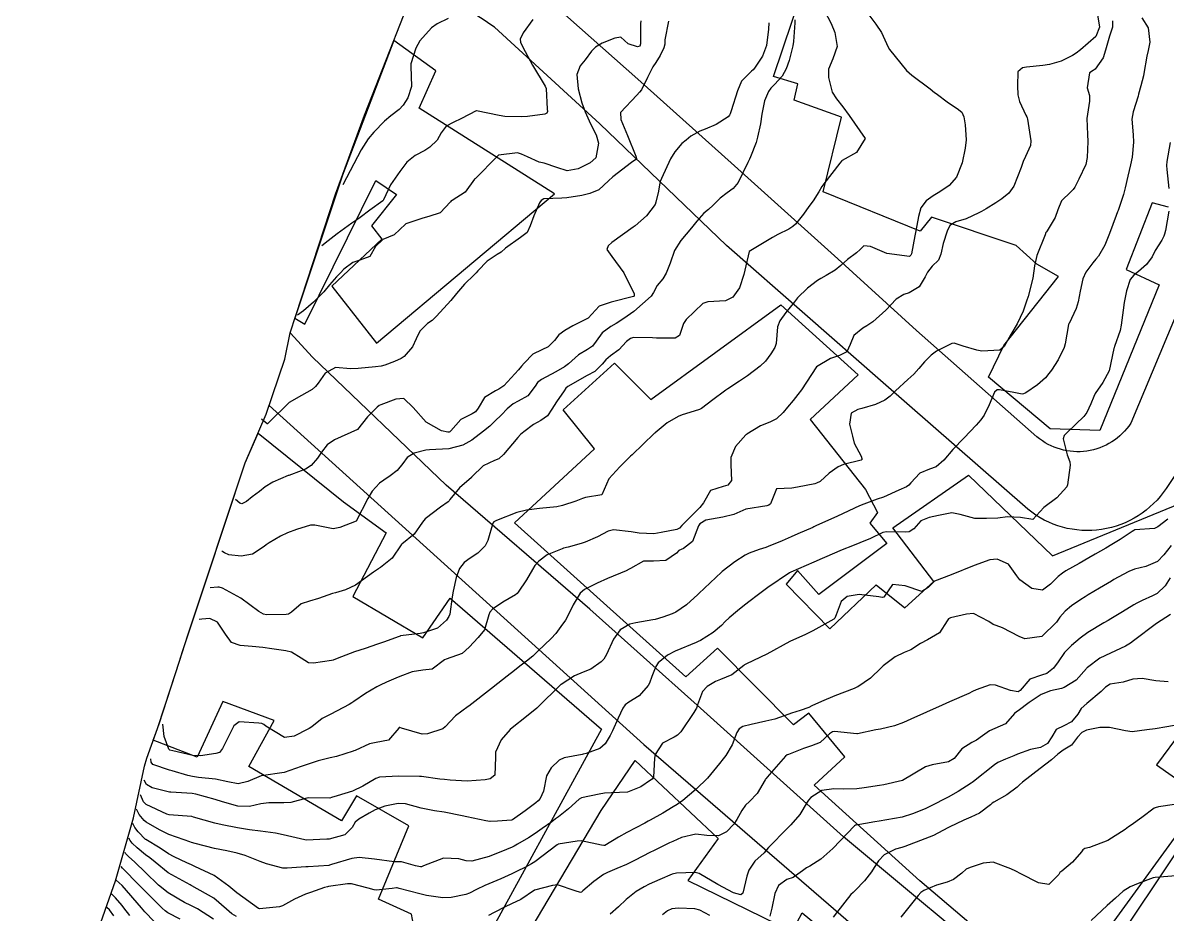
# Model space of a CAD drawing. Header units: metres. Extents: x 318500 to 325275, y 7408834 to 7428799.
# Drawn here: x 323316.4 to 323416.3, y 7419853.9 to 7419931.7 of the extents above; entities that cross this region are included whole.
import ezdxf

# ---------------------------------------------------------------- set-up
doc = ezdxf.new("R2010")
doc.units = ezdxf.units.M
doc.header["$MEASUREMENT"] = 0
for name, color, linetype in [('Area', 45, 'Continuous'), ('Curvas de Nivel 1m', 11, 'Continuous'), ('Curvas de Nivel 5m', 15, 'Continuous'), ('Edificações', 30, 'Continuous'), ('Vias Primárias', 230, 'Continuous')]:
    doc.layers.add(name, color=color, linetype=linetype)

msp = doc.modelspace()

# ---------------------------------------------------------------- linework, layer by layer
at = {"layer": 'Area'}
msp.add_lwpolyline([(323322.07, 7419850.012), (323324.466, 7419856.803), (323326.037, 7419862.29), (323327.009, 7419866.802), (323327.196, 7419867.507), (323328.266, 7419870.497), (323330.056, 7419875.977), (323330.301, 7419876.822), (323332.326, 7419882.846), (323335.8, 7419893.29), (323337.634, 7419897.539), (323339.251, 7419902.325), (323339.727, 7419904.644), (323343.669, 7419916.729), (323346.21, 7419923.648), (323347.478, 7419926.885), (323350.268, 7419933.951)], dxfattribs=at)
at = {"layer": 'Curvas de Nivel 1m', "flags": 128}
for points, elevation in [([(323410.096, 7419933.093), (323410.389, 7419931.325), (323410.062, 7419930.508), (323408.741, 7419929.35), (323408.348, 7419929.053), (323408.042, 7419928.846), (323407.053, 7419928.352), (323406.03, 7419928.06), (323405.454, 7419927.963), (323404.026, 7419927.838), (323403.663, 7419927.778), (323403.269, 7419927.421), (323403.237, 7419926.186), (323403.253, 7419925.421), (323403.393, 7419924.828), (323403.972, 7419923.622), (323404.04, 7419923.478), (323404.066, 7419923.409), (323404.1, 7419923.276), (323404.411, 7419921.403), (323404.353, 7419920.985), (323403.919, 7419920.018), (323403.731, 7419919.594), (323403.664, 7419919.414), (323403.546, 7419919.055), (323402.921, 7419917.425), (323402.487, 7419916.825), (323401.873, 7419916.324), (323401.343, 7419915.97), (323400.485, 7419915.454), (323400.086, 7419915.228), (323399.855, 7419915.096), (323398.753, 7419914.57), (323397.842, 7419914.323), (323397.329, 7419914.006), (323397.078, 7419913.501), (323396.753, 7419912.439), (323396.544, 7419911.509), (323396.329, 7419910.985), (323395.794, 7419910.46), (323395.371, 7419909.94), (323395.167, 7419909.526), (323394.642, 7419908.656), (323393.759, 7419908.122), (323393.319, 7419907.985), (323392.637, 7419907.557), (323391.74, 7419906.599), (323390.606, 7419905.587), (323390.084, 7419905.235), (323389.721, 7419905.031), (323388.928, 7419904.392), (323388.619, 7419903.611), (323388.328, 7419902.976), (323387.686, 7419902.659), (323386.913, 7419902.4), (323385.67, 7419901.65), (323384.357, 7419899.669), (323384.063, 7419899.254), (323383.636, 7419898.719), (323383.157, 7419898.147), (323382.78, 7419897.683), (323382.187, 7419897.115), (323381.607, 7419896.84), (323380.794, 7419896.52), (323379.591, 7419895.782), (323379.561, 7419895.76), (323379.523, 7419895.731), (323378.608, 7419894.711), (323378.198, 7419893.744), (323378.192, 7419893.112), (323378.251, 7419891.743), (323377.947, 7419891.333), (323377.532, 7419891.222), (323376.431, 7419890.862), (323375.798, 7419889.776), (323375.506, 7419889.388), (323373.909, 7419887.804), (323373.708, 7419887.585), (323373.485, 7419887.468), (323372.108, 7419887.196), (323371.479, 7419887.09), (323370.182, 7419887.146), (323369.481, 7419887.265), (323367.941, 7419887.425), (323367.482, 7419887.324), (323366.562, 7419886.811), (323365.467, 7419886.347), (323365.138, 7419886.242), (323363.995, 7419885.932), (323363.577, 7419885.82), (323363.458, 7419885.786), (323362.164, 7419885.245), (323361.441, 7419884.711), (323361.083, 7419884.326), (323360.868, 7419883.976), (323360.347, 7419883.055), (323359.628, 7419881.988), (323359.529, 7419881.868), (323359.407, 7419881.765), (323358.289, 7419881.114), (323357.388, 7419880.521), (323357.149, 7419880.258), (323357.059, 7419880.025), (323356.686, 7419878.705), (323356.123, 7419878.038), (323355.341, 7419877.185), (323354.751, 7419876.641), (323353.331, 7419876.128), (323353.187, 7419876.072), (323352.13, 7419875.276), (323351.316, 7419875.188), (323350.38, 7419875.048), (323349.308, 7419874.635), (323348.949, 7419874.49), (323348.119, 7419874.142), (323347.567, 7419873.877), (323347.294, 7419873.731), (323346.308, 7419873.141), (323345.274, 7419872.443), (323345.116, 7419872.339), (323344.86, 7419872.186), (323343.261, 7419871.354), (323342.526, 7419870.948), (323341.611, 7419870.226), (323341.389, 7419870.087), (323341.247, 7419870.017), (323340.076, 7419869.409), (323339.235, 7419869.292), (323337.586, 7419870.285), (323337.41, 7419870.447), (323337.252, 7419870.518), (323336.984, 7419870.562), (323335.254, 7419870.675), (323334.79, 7419870.317), (323334.271, 7419869.287), (323333.812, 7419868.331), (323333.543, 7419868.007), (323333.213, 7419867.897), (323331.875, 7419867.695), (323331.21, 7419867.727), (323329.476, 7419868.126), (323329.217, 7419868.196), (323329.109, 7419868.282), (323328.726, 7419869.38), (323328.6, 7419870.47)], 777), ([(323386.095, 7419933.293), (323386.974, 7419931.636), (323387.295, 7419930.864), (323387.495, 7419929.628), (323387.115, 7419928.552), (323386.735, 7419927.639), (323386.717, 7419926.932), (323387.05, 7419925.634), (323387.415, 7419925.059), (323387.977, 7419924.364), (323388.539, 7419923.614), (323389.94, 7419921.6), (323389.164, 7419920.365), (323387.911, 7419919.683), (323387.874, 7419919.657), (323387.852, 7419919.621), (323387.715, 7419919.429), (323386.307, 7419917.644), (323386.138, 7419917.394), (323385.879, 7419916.942), (323385.375, 7419916.15), (323385.024, 7419915.663), (323384.542, 7419914.977), (323383.836, 7419914.104), (323383.612, 7419913.903), (323383.256, 7419913.686), (323382.305, 7419913.215), (323381.823, 7419912.96), (323379.81, 7419911.73), (323379.423, 7419910.098), (323379.335, 7419909.737), (323378.952, 7419908.552), (323378.359, 7419907.751), (323377.747, 7419907.432), (323376.178, 7419907.343), (323375.744, 7419907.195), (323374.289, 7419905.802), (323374.072, 7419905.457), (323373.709, 7419904.396), (323373.34, 7419904.179), (323371.705, 7419904.178), (323371.352, 7419904.189), (323369.705, 7419904.212), (323369.438, 7419904.13), (323369.087, 7419903.869), (323368.409, 7419903.159), (323367.681, 7419902.623), (323367.291, 7419902.279), (323366.958, 7419901.897), (323366.318, 7419901.249), (323365.66, 7419900.899), (323363.966, 7419899.935), (323363.797, 7419899.788), (323363.645, 7419899.582), (323362.966, 7419898.614), (323362.578, 7419897.956), (323362.201, 7419897.371), (323361.605, 7419896.972), (323360.959, 7419896.617), (323360.122, 7419895.985), (323359.834, 7419895.742), (323359.585, 7419895.503), (323358.336, 7419894.009), (323357.95, 7419893.628), (323357.562, 7419893.472), (323356.563, 7419893.027), (323355.582, 7419892.049), (323355.565, 7419892.024), (323355.539, 7419891.998), (323354.492, 7419891.094), (323353.666, 7419890.068), (323353.601, 7419889.977), (323353.508, 7419889.889), (323352.842, 7419889.419), (323351.493, 7419888.39), (323351.276, 7419888.103), (323350.545, 7419887.043), (323349.461, 7419886.175), (323349.434, 7419886.156), (323349.409, 7419886.131), (323348.624, 7419884.957), (323347.598, 7419884.148), (323347.493, 7419884.085), (323347.429, 7419884.04), (323346.995, 7419883.726), (323345.414, 7419882.594), (323344.538, 7419882.193), (323343.666, 7419881.946), (323343.405, 7419881.863), (323342.19, 7419881.43), (323341.395, 7419881.217), (323340.667, 7419880.965), (323339.847, 7419880.253), (323339.566, 7419880.068), (323339.377, 7419880.032), (323337.648, 7419880.014), (323337.377, 7419880.072), (323336.98, 7419880.294), (323335.397, 7419881.466), (323333.818, 7419882.334), (323333.505, 7419882.433), (323333.411, 7419882.437), (323332.74, 7419882.36)], 779), ([(323411.528, 7419931.859), (323411.517, 7419931.308), (323411.267, 7419930.517), (323410.93, 7419929.317), (323410.721, 7419928.638), (323410.025, 7419927.658), (323409.828, 7419927.527), (323409.509, 7419927.338), (323409.315, 7419926.025), (323409.512, 7419925.337), (323409.513, 7419924.865), (323409.292, 7419923.34), (323409.337, 7419921.951), (323409.377, 7419921.338), (323409.32, 7419919.938), (323409.2, 7419919.341), (323408.602, 7419918.055), (323408.245, 7419917.355), (323408.105, 7419917.139), (323407.884, 7419916.941), (323407.08, 7419916.16), (323406.744, 7419915.371), (323406.533, 7419914.69), (323405.832, 7419913.533), (323405.761, 7419913.451), (323405.715, 7419913.382), (323405.637, 7419913.192), (323404.907, 7419911.394), (323404.706, 7419910.486), (323404.572, 7419909.398), (323404.151, 7419907.799), (323404.026, 7419907.406), (323403.741, 7419906.53), (323403.2, 7419905.418), (323402.658, 7419904.484), (323402.074, 7419903.434), (323401.697, 7419903.131), (323400.124, 7419903.027), (323399.695, 7419903.12), (323398.494, 7419903.478), (323397.703, 7419903.72), (323397.497, 7419903.7), (323397.084, 7419903.499), (323396.173, 7419903.033), (323395.687, 7419902.671), (323395.118, 7419902.086), (323394.622, 7419901.53), (323394.166, 7419901.034), (323393.66, 7419900.554), (323392.581, 7419899.556), (323392.11, 7419899.096), (323391.638, 7419898.766), (323390.829, 7419898.385), (323389.626, 7419898.021), (323389.301, 7419897.927), (323388.701, 7419897.609), (323388.569, 7419896.646), (323388.824, 7419895.608), (323388.973, 7419894.995), (323389.573, 7419893.862), (323389.65, 7419893.668), (323389.655, 7419893.589), (323389.622, 7419893.536), (323389.569, 7419893.527), (323388.028, 7419893.148), (323387.56, 7419892.929), (323386.798, 7419892.385), (323385.986, 7419891.643), (323385.686, 7419891.499), (323385.537, 7419891.462), (323384.033, 7419891.165), (323383.531, 7419891.082), (323382.196, 7419891.024), (323381.677, 7419889.697), (323381.509, 7419889.586), (323381.347, 7419889.541), (323379.505, 7419889.25), (323378.466, 7419888.775), (323377.498, 7419888.541), (323376.011, 7419888.288), (323375.492, 7419887.953), (323375.376, 7419887.782), (323374.857, 7419886.402), (323374.059, 7419885.801), (323373.648, 7419885.616), (323373.454, 7419885.409), (323372.519, 7419884.744), (323371.443, 7419884.709), (323370.582, 7419884.704), (323369.433, 7419884.068), (323369.307, 7419883.987), (323369.048, 7419883.866), (323367.423, 7419883.186), (323366.528, 7419882.789), (323365.413, 7419882.225), (323365.033, 7419881.916), (323364.424, 7419880.895), (323363.978, 7419879.931), (323363.759, 7419879.549), (323363.366, 7419878.988), (323362.914, 7419878.39), (323362.504, 7419877.953), (323361.339, 7419876.83), (323360.897, 7419876.412), (323360.369, 7419875.98), (323359.78, 7419875.529), (323359.318, 7419875.164), (323358.662, 7419874.647), (323357.844, 7419874.012), (323357.293, 7419873.579), (323355.326, 7419872.049), (323355.27, 7419872.011), (323354.141, 7419871.182), (323353.252, 7419870.221), (323353.053, 7419870.073), (323351.71, 7419869.626), (323351.242, 7419869.589), (323349.434, 7419870.127), (323349.295, 7419870.173), (323349.25, 7419870.172), (323349.221, 7419870.16), (323349.194, 7419870.131), (323348.292, 7419869.081), (323347.231, 7419868.877), (323346.64, 7419868.748), (323345.385, 7419868.178), (323345.267, 7419868.131), (323345.219, 7419868.112), (323343.768, 7419867.646), (323343.21, 7419867.514), (323342.168, 7419867.258), (323341.201, 7419866.947), (323340.675, 7419866.761), (323339.19, 7419866.26), (323337.187, 7419865.946), (323336.013, 7419865.471), (323335.179, 7419865.256), (323334.288, 7419865.43), (323333.183, 7419865.655), (323331.718, 7419865.822), (323331.185, 7419865.892), (323330.793, 7419865.973), (323329.415, 7419866.387), (323329.191, 7419866.457), (323327.73, 7419866.944), (323327.572, 7419867.157), (323327.54, 7419867.43)], 776), ([(323390.085, 7419932.627), (323390.862, 7419931.588), (323391.342, 7419930.86), (323391.951, 7419929.571), (323392.047, 7419929.367), (323393.53, 7419927.547), (323394.014, 7419927.137), (323395.599, 7419925.921), (323395.992, 7419925.623), (323396.126, 7419925.518), (323397.193, 7419924.712), (323397.977, 7419924.225), (323398.38, 7419923.89), (323398.552, 7419923.481), (323398.663, 7419922.776), (323398.738, 7419921.478), (323398.662, 7419920.746), (323398.401, 7419919.483), (323397.897, 7419918.21), (323397.275, 7419917.499), (323396.458, 7419916.935), (323395.876, 7419916.58), (323395.248, 7419916.147), (323394.803, 7419915.531), (323394.591, 7419914.791), (323394.345, 7419913.535), (323394.254, 7419913.108), (323393.971, 7419911.538), (323393.93, 7419911.417), (323393.806, 7419911.298), (323391.81, 7419911.57), (323390.403, 7419912.179), (323389.816, 7419912.213), (323389.504, 7419911.912), (323389.187, 7419911.606), (323388.382, 7419911.033), (323387.793, 7419910.507), (323387.319, 7419910.095), (323386.529, 7419909.639), (323386.045, 7419909.377), (323385.773, 7419909.201), (323384.904, 7419908.522), (323384.029, 7419907.676), (323383.747, 7419907.339), (323383.012, 7419906.412), (323382.465, 7419905.693), (323382.274, 7419905.142), (323382.169, 7419903.695), (323382.039, 7419903.352), (323381.687, 7419902.81), (323381.218, 7419902.166), (323380.76, 7419901.714), (323379.661, 7419900.878), (323378.969, 7419900.425), (323377.943, 7419899.747), (323377.77, 7419899.627), (323377.647, 7419899.539), (323376.626, 7419898.774), (323375.624, 7419898.02), (323375.467, 7419897.938), (323375.005, 7419897.789), (323373.954, 7419897.466), (323373.613, 7419897.333), (323372.643, 7419896.781), (323371.591, 7419895.914), (323371.553, 7419895.868), (323371.515, 7419895.831), (323369.571, 7419893.975), (323369.445, 7419893.862), (323368.502, 7419892.929), (323367.54, 7419891.89), (323366.923, 7419890.492), (323365.515, 7419890.246), (323365.251, 7419890.176), (323364.669, 7419889.923), (323363.506, 7419889.548), (323363.008, 7419889.45), (323361.503, 7419889.291), (323360.343, 7419889.14), (323359.499, 7419888.932), (323357.724, 7419888.248), (323357.491, 7419888.13), (323357.407, 7419888.021), (323356.983, 7419886.512), (323356.736, 7419886.031), (323356.104, 7419885.386), (323355.444, 7419884.971), (323354.907, 7419884.587), (323354.511, 7419884.059), (323354.209, 7419883.276), (323353.958, 7419882.065), (323353.878, 7419881.59), (323353.656, 7419880.067), (323353.581, 7419879.864), (323353.372, 7419879.54), (323352.582, 7419878.861), (323351.355, 7419878.428), (323351.071, 7419878.387), (323349.351, 7419878.171), (323349.318, 7419878.162), (323349.231, 7419878.131), (323347.86, 7419877.63), (323347.343, 7419877.438), (323346.253, 7419877.08), (323345.336, 7419876.784), (323343.81, 7419876.203), (323343.475, 7419876.06), (323343.327, 7419876.019), (323341.763, 7419875.786), (323341.324, 7419875.832), (323340.684, 7419876.24), (323339.845, 7419876.763), (323339.336, 7419876.883), (323338.116, 7419877.057), (323337.339, 7419877.161), (323336.393, 7419877.246), (323335.34, 7419877.321), (323334.607, 7419877.585), (323334.078, 7419878.329), (323333.366, 7419879.386), (323332.713, 7419879.693), (323332.011, 7419879.643), (323331.78, 7419879.61)], 778), ([(323370.334, 7419931.857), (323370.316, 7419931.609), (323370.321, 7419929.857), (323370.247, 7419929.658), (323370.046, 7419929.594), (323369.242, 7419929.872), (323368.606, 7419930.433), (323368.055, 7419930.365), (323366.963, 7419929.906), (323366.385, 7419929.574), (323366.039, 7419929.208), (323365.492, 7419928.461), (323365.046, 7419927.93), (323364.757, 7419927.184), (323364.863, 7419925.931), (323365.185, 7419924.72), (323365.477, 7419923.925), (323365.954, 7419922.881), (323366.439, 7419921.913), (323366.651, 7419921.187), (323366.396, 7419919.913), (323365.905, 7419919.46), (323364.872, 7419918.958), (323363.898, 7419918.776), (323363.004, 7419919.057), (323361.905, 7419919.453), (323361.46, 7419919.529), (323360.455, 7419919.992), (323359.914, 7419920.238), (323359.573, 7419920.345), (323357.912, 7419920.132), (323357.852, 7419920.079), (323357.804, 7419920.022), (323355.891, 7419918.117), (323355.855, 7419918.086), (323355.828, 7419918.051), (323355.011, 7419916.921), (323353.862, 7419916.197), (323353.788, 7419916.144), (323353.726, 7419916.072), (323352.826, 7419915.104), (323351.84, 7419914.782), (323351.311, 7419914.635), (323349.83, 7419914.161), (323349.808, 7419914.152), (323349.785, 7419914.13), (323348.786, 7419913.175), (323347.816, 7419912.772), (323347.178, 7419912.159), (323346.665, 7419911.299), (323345.792, 7419910.965), (323345.195, 7419910.782), (323344.411, 7419910.201), (323344.117, 7419909.862), (323343.77, 7419909.526), (323343.152, 7419908.824), (323342.651, 7419908.221), (323341.741, 7419907.312), (323340.889, 7419906.563), (323340.37, 7419906.17)], 783), ([(323360.905, 7419931.987), (323360.058, 7419930.825), (323359.798, 7419930.257), (323359.836, 7419930.002), (323360.043, 7419929.561), (323360.887, 7419927.987), (323361.993, 7419926.163), (323362.061, 7419925.969), (323362.164, 7419924.159), (323362.184, 7419923.967), (323362.132, 7419923.803), (323361.966, 7419923.732), (323360.431, 7419923.525), (323359.962, 7419923.489), (323358.455, 7419923.523), (323357.964, 7419923.611), (323355.999, 7419924.02), (323355.97, 7419924.021), (323354.687, 7419923.335), (323353.954, 7419922.993), (323353.346, 7419922.682), (323352.891, 7419922.086), (323352.56, 7419921.461), (323351.921, 7419920.833), (323351.463, 7419920.561), (323350.638, 7419920.119), (323349.904, 7419919.523), (323349.301, 7419918.73), (323348.875, 7419918.14), (323348.485, 7419917.54), (323347.862, 7419916.254), (323347.831, 7419916.18), (323347.804, 7419916.151), (323346.684, 7419915.331), (323345.838, 7419914.714), (323345.528, 7419914.491), (323345.102, 7419914.191), (323343.821, 7419913.278), (323343.04, 7419912.677), (323342.48, 7419912.24)], 784), ([(323381.516, 7419931.708), (323381.486, 7419931.13), (323381.307, 7419929.711), (323380.957, 7419928.795), (323380.273, 7419927.726), (323380.158, 7419927.588), (323380.016, 7419927.469), (323379.144, 7419926.602), (323378.783, 7419925.748), (323378.227, 7419924.011), (323378.145, 7419923.757), (323378.097, 7419923.629), (323377.966, 7419923.482), (323376.912, 7419922.814), (323375.949, 7419922.4), (323375.493, 7419922.24), (323374.718, 7419921.798), (323374.288, 7419921.451), (323373.93, 7419921.147), (323373.295, 7419920.443), (323372.938, 7419919.825), (323372.153, 7419918.097), (323372.042, 7419917.838), (323372.006, 7419917.72), (323371.878, 7419917.011), (323371.662, 7419916.043), (323371.579, 7419915.843), (323370.842, 7419914.853), (323369.832, 7419913.975), (323369.764, 7419913.928), (323369.669, 7419913.862), (323367.816, 7419912.505), (323367.474, 7419912.232), (323367.369, 7419911.894), (323367.801, 7419911.289), (323368.86, 7419909.874), (323369.753, 7419908.031), (323369.766, 7419907.86), (323369.75, 7419907.835), (323369.695, 7419907.806), (323367.744, 7419907.305), (323366.692, 7419906.949), (323365.73, 7419905.91), (323364.407, 7419905.242), (323363.713, 7419904.84), (323363.188, 7419904.467), (323362.812, 7419903.953), (323362.241, 7419903.413), (323361.687, 7419903.134), (323360.895, 7419902.765), (323360.144, 7419901.985), (323359.932, 7419901.723), (323359.664, 7419901.392), (323358.387, 7419900.009), (323357.94, 7419899.722), (323357.643, 7419899.58), (323356.695, 7419898.973), (323356.122, 7419898.042), (323355.913, 7419897.748), (323355.613, 7419897.564), (323354.613, 7419897.052), (323353.757, 7419896.068), (323353.667, 7419895.991), (323353.589, 7419895.967), (323353.484, 7419895.967), (323352.929, 7419896.08), (323351.601, 7419896.84), (323350.465, 7419898.117), (323349.632, 7419898.904), (323348.938, 7419898.829), (323347.623, 7419898.333), (323347.493, 7419898.281), (323347.31, 7419898.155), (323346.476, 7419897.298), (323345.59, 7419896.18), (323343.581, 7419895.283), (323342.94, 7419894.853), (323342.446, 7419894.221), (323342.107, 7419893.679), (323341.552, 7419893.059), (323341.057, 7419892.728), (323339.847, 7419892.255), (323339.61, 7419892.188), (323339.539, 7419892.17), (323338.205, 7419891.605), (323337.523, 7419891.175), (323337.029, 7419890.784), (323336.407, 7419890.301), (323335.9, 7419889.912), (323335.504, 7419889.708), (323335.319, 7419889.761), (323334.95, 7419890.07)], 781), ([(323372.758, 7419931.83), (323372.431, 7419930.212), (323372.425, 7419929.834), (323372.361, 7419929.519), (323372.035, 7419928.857), (323371.642, 7419928.228), (323371.385, 7419927.846), (323370.931, 7419926.926), (323370.39, 7419925.856), (323370.216, 7419925.63), (323369.985, 7419925.373), (323368.567, 7419923.881), (323368.582, 7419923.259), (323369.166, 7419921.872), (323369.913, 7419920.043), (323369.968, 7419919.859), (323369.96, 7419919.809), (323369.909, 7419919.761), (323369.539, 7419919.498), (323367.894, 7419918.24), (323367.517, 7419917.896), (323366.659, 7419917.128), (323365.873, 7419916.781), (323365.179, 7419916.618), (323363.867, 7419916.403), (323363.43, 7419916.383), (323361.865, 7419916.323), (323361.638, 7419916.198), (323361.505, 7419915.974), (323360.984, 7419914.837), (323360.689, 7419913.981), (323360.41, 7419913.399), (323359.82, 7419912.96), (323358.513, 7419912.009), (323358.147, 7419911.673), (323357.802, 7419911.457), (323356.928, 7419910.898), (323356.092, 7419910.045), (323355.953, 7419909.872), (323355.775, 7419909.707), (323354.927, 7419908.894), (323354.253, 7419908.065), (323353.744, 7419907.452), (323352.492, 7419906.089), (323352.104, 7419905.715), (323351.72, 7419905.44), (323351.04, 7419904.781), (323350.716, 7419904.115), (323350.401, 7419903.407), (323349.677, 7419902.576), (323349.41, 7419902.396), (323348.827, 7419902.138), (323347.993, 7419901.82), (323347.666, 7419901.728), (323347.161, 7419901.654), (323345.663, 7419901.513), (323344.974, 7419901.501), (323343.664, 7419901.594), (323342.778, 7419901.1), (323342.148, 7419900.225), (323341.934, 7419899.938), (323341.642, 7419899.675), (323340.707, 7419899.171), (323339.625, 7419898.562), (323337.858, 7419896.807), (323337.731, 7419896.695), (323337.698, 7419896.699), (323337.2, 7419897.09)], 782), ([(323416.567, 7419921.241), (323416.27, 7419919.591), (323416.246, 7419919.245), (323416.267, 7419918.892), (323416.449, 7419917.242)], 774), ([(323416.436, 7419915.241), (323416.153, 7419913.555), (323416.065, 7419913.247), (323416.008, 7419913.077), (323415.832, 7419912.718), (323415.263, 7419911.814), (323414.979, 7419911.262), (323414.486, 7419910.584), (323413.791, 7419909.985), (323413.391, 7419909.678), (323413.074, 7419909.287), (323412.753, 7419908.307), (323412.55, 7419907.292), (323412.447, 7419906.596), (323412.282, 7419905.294), (323412.184, 7419904.834), (323411.702, 7419903.425), (323411.669, 7419903.332), (323411.659, 7419903.301), (323411.648, 7419903.25), (323411.23, 7419901.307), (323410.696, 7419900.283), (323410.027, 7419899.324), (323409.893, 7419899.079), (323409.637, 7419898.44), (323409.277, 7419897.683), (323409.017, 7419897.339), (323407.606, 7419895.968), (323407.312, 7419895.654), (323407.21, 7419895.364), (323407.579, 7419893.973), (323407.793, 7419893.357), (323407.831, 7419893.091), (323407.601, 7419891.359), (323407.538, 7419891.193), (323406.68, 7419890.217), (323405.52, 7419889.38), (323404.57, 7419888.328), (323403.506, 7419888.498), (323402.368, 7419888.566), (323401.505, 7419888.458), (323400.536, 7419888.418), (323399.504, 7419888.413), (323398.218, 7419888.771), (323397.511, 7419888.907), (323396.335, 7419888.68), (323395.505, 7419888.509), (323394.794, 7419888.227), (323394.186, 7419887.53), (323393.771, 7419887.25), (323393.485, 7419887.219), (323391.787, 7419887.264), (323391.484, 7419887.197), (323390.389, 7419886.668), (323389.471, 7419886.307), (323388.959, 7419886.106), (323387.763, 7419885.615), (323387.458, 7419885.487), (323386.171, 7419884.918), (323385.444, 7419884.609), (323384.776, 7419884.32), (323383.431, 7419883.73), (323383.389, 7419883.713), (323383.314, 7419883.672), (323381.417, 7419882.389), (323380.494, 7419881.714), (323379.884, 7419881.241), (323379.397, 7419880.859), (323378.775, 7419880.35), (323378.061, 7419879.743), (323377.7, 7419879.422), (323377.37, 7419879.095), (323376.653, 7419878.468), (323375.55, 7419877.777), (323375.349, 7419877.682), (323375.159, 7419877.593), (323373.34, 7419876.835), (323372.658, 7419876.496), (323371.839, 7419875.825), (323371.638, 7419875.514), (323371.312, 7419874.63), (323371.089, 7419874.047), (323370.978, 7419873.835), (323370.2, 7419872.932), (323369.278, 7419872.38), (323368.977, 7419872.162), (323368.78, 7419871.867), (323368.365, 7419870.978), (323367.857, 7419869.881), (323367.657, 7419869.471), (323367.233, 7419868.756), (323366.766, 7419868.355), (323365.576, 7419867.906), (323365.292, 7419867.836), (323365.219, 7419867.825), (323363.632, 7419867.516), (323363.211, 7419867.316), (323362.495, 7419866.656), (323362.102, 7419865.956), (323361.827, 7419864.61), (323361.543, 7419863.964), (323361.367, 7419863.767), (323361.164, 7419863.603), (323360.242, 7419862.891), (323359.142, 7419862.112), (323359.056, 7419862.076), (323357.827, 7419862.01), (323357.197, 7419861.961), (323357.139, 7419861.963), (323356.801, 7419862.025), (323355.145, 7419862.384), (323354.731, 7419862.469), (323353.151, 7419862.771), (323352.327, 7419862.908), (323351.156, 7419863.145), (323349.777, 7419863.505), (323349.161, 7419863.551), (323347.987, 7419863.312), (323347.153, 7419862.99), (323346.618, 7419862.687), (323345.707, 7419862.172), (323345.392, 7419861.921), (323345.129, 7419861.435), (323344.505, 7419860.804), (323343.113, 7419860.433), (323342.906, 7419860.419), (323341.112, 7419860.342), (323340.985, 7419860.358), (323339.118, 7419860.818), (323338.439, 7419860.951), (323337.123, 7419861.139), (323336.169, 7419861.25), (323335.127, 7419861.416), (323333.793, 7419861.668), (323333.132, 7419861.816), (323331.278, 7419862.359), (323331.141, 7419862.396), (323331.098, 7419862.403), (323329.142, 7419862.543), (323328.934, 7419862.602), (323327.155, 7419863.445), (323326.919, 7419863.699), (323326.64, 7419864.31)], 774), ([(323416.37, 7419888.374), (323415.497, 7419887.698), (323415.187, 7419887.562), (323413.492, 7419887.419), (323413.387, 7419887.385), (323413.25, 7419887.282), (323412.196, 7419886.576), (323411.473, 7419886.142), (323410.934, 7419885.842), (323410.016, 7419885.322), (323409.457, 7419884.998), (323408.617, 7419884.508), (323407.445, 7419883.843), (323407.151, 7419883.655), (323406.798, 7419883.366), (323406.12, 7419882.683), (323405.422, 7419882.156), (323404.496, 7419882.322), (323403.435, 7419883.069), (323403.161, 7419883.413), (323402.455, 7419884.425), (323401.454, 7419884.879), (323400.817, 7419884.81), (323399.449, 7419884.323), (323397.44, 7419883.49), (323395.981, 7419882.955), (323395.423, 7419882.401), (323394.889, 7419882.047), (323393.425, 7419882.54), (323392.331, 7419882.652), (323391.56, 7419881.568), (323391.453, 7419881.526), (323391.409, 7419881.525), (323391.131, 7419881.573), (323389.413, 7419881.779), (323388.353, 7419881.606), (323387.83, 7419881.187), (323387.386, 7419879.999), (323387.281, 7419879.722), (323387.182, 7419879.623), (323385.37, 7419878.624), (323384.732, 7419878.29), (323383.35, 7419877.67), (323381.339, 7419876.584), (323379.555, 7419875.727), (323379.402, 7419875.656), (323379.328, 7419875.598), (323378.292, 7419874.763), (323377.309, 7419874.366), (323376.872, 7419874.191), (323376.141, 7419873.767), (323375.734, 7419873.333), (323375.276, 7419872.156), (323375.19, 7419871.862), (323375.152, 7419871.782), (323374.977, 7419871.494), (323373.845, 7419869.801), (323373.555, 7419869.496), (323373.243, 7419869.337), (323372.237, 7419868.818), (323371.599, 7419867.826), (323371.543, 7419867.499), (323371.436, 7419865.828), (323371.34, 7419865.677), (323371.187, 7419865.564), (323370.347, 7419865.008), (323369.177, 7419864.525), (323367.773, 7419864.478), (323367.176, 7419864.446), (323366.702, 7419864.368), (323365.171, 7419864.033), (323364.969, 7419863.913), (323364.019, 7419863.066), (323363.147, 7419862.39), (323362.894, 7419862.193), (323362.575, 7419861.948), (323361.734, 7419861.358), (323361.124, 7419860.926), (323360.544, 7419860.551), (323359.566, 7419859.985), (323359.276, 7419859.821), (323359.107, 7419859.737), (323358.622, 7419859.514), (323357.099, 7419858.913), (323355.573, 7419858.521), (323355.095, 7419858.531), (323354.444, 7419858.709), (323353.097, 7419858.766), (323351.37, 7419858.096), (323351.176, 7419858.011), (323351.089, 7419858.008), (323350.671, 7419858.106), (323349.431, 7419858.463), (323349.093, 7419858.442), (323348.79, 7419858.436), (323347.095, 7419858.683), (323345.749, 7419858.823), (323345.096, 7419858.733), (323343.322, 7419858.207), (323343.147, 7419858.151), (323343.089, 7419858.136), (323341.296, 7419858.018), (323341.087, 7419858.003), (323339.452, 7419857.887), (323339.084, 7419857.893), (323337.654, 7419858.274), (323337.092, 7419858.483), (323335.801, 7419859.003), (323335.099, 7419859.209), (323334.174, 7419859.397), (323333.103, 7419859.617), (323331.423, 7419860.041), (323331.108, 7419860.15), (323330.953, 7419860.207), (323330.47, 7419860.37), (323329.117, 7419860.84), (323328.295, 7419861.23), (323327.133, 7419861.925), (323326.959, 7419862.069), (323326.534, 7419862.592), (323326.3, 7419863.05)], 773), ([(323416.652, 7419886.053), (323416.002, 7419885.242), (323415.454, 7419884.666), (323414.43, 7419884.245), (323413.447, 7419884.009), (323412.944, 7419883.786), (323412.032, 7419883.294), (323411.647, 7419883.088), (323411.435, 7419882.964), (323410.407, 7419882.333), (323409.416, 7419881.751), (323409.155, 7419881.592), (323408.753, 7419881.34), (323407.955, 7419880.798), (323407.395, 7419880.329), (323406.943, 7419879.8), (323406.627, 7419879.361), (323405.367, 7419878.125), (323403.873, 7419877.91), (323403.367, 7419878.107), (323401.929, 7419878.87), (323401.376, 7419879.079), (323401.114, 7419879.17), (323400.726, 7419879.44), (323399.39, 7419880.132), (323398.786, 7419880.072), (323397.384, 7419879.758), (323397.213, 7419879.661), (323397.088, 7419879.493), (323396.414, 7419878.455), (323395.363, 7419877.82), (323394.755, 7419877.519), (323393.923, 7419876.96), (323393.348, 7419876.722), (323392.536, 7419876.358), (323391.5, 7419875.567), (323391.418, 7419875.479), (323391.327, 7419875.373), (323390.402, 7419874.491), (323389.302, 7419873.736), (323389.203, 7419873.69), (323388.973, 7419873.595), (323387.293, 7419872.953), (323386.111, 7419872.46), (323385.284, 7419872.072), (323385.001, 7419871.935), (323384.257, 7419871.66), (323383.509, 7419871.435), (323383.275, 7419871.344), (323382.047, 7419870.909), (323381.266, 7419870.741), (323379.971, 7419870.43), (323379.255, 7419870.254), (323378.913, 7419870.074), (323378.718, 7419869.735), (323378.303, 7419868.67), (323377.775, 7419867.744), (323377.537, 7419867.427), (323377.213, 7419867.024), (323376.155, 7419865.766), (323375.18, 7419864.787), (323374.001, 7419863.798), (323373.515, 7419863.454), (323373.161, 7419863.238), (323372.264, 7419862.708), (323371.144, 7419862.082), (323370.98, 7419861.995), (323370.682, 7419861.837), (323369.127, 7419861.01), (323368.402, 7419860.589), (323367.202, 7419859.889), (323367.11, 7419859.867), (323366.891, 7419859.892), (323365.116, 7419860.291), (323364.768, 7419860.263), (323363.111, 7419859.98), (323363.083, 7419859.968), (323363.045, 7419859.941), (323361.095, 7419858.442), (323360.806, 7419858.26), (323360.258, 7419857.978), (323359.477, 7419857.593), (323359.081, 7419857.409), (323358.106, 7419856.973), (323357.068, 7419856.535), (323356.704, 7419856.387), (323355.979, 7419856.036), (323355.382, 7419855.718), (323355.053, 7419855.593), (323353.774, 7419855.338), (323353.049, 7419855.306), (323351.633, 7419855.509), (323351.053, 7419855.653), (323349.243, 7419856.127), (323349.061, 7419856.172), (323349.017, 7419856.174), (323348.619, 7419856.134), (323347.223, 7419855.983), (323347.058, 7419856), (323346.522, 7419856.158), (323345.065, 7419856.535), (323344.718, 7419856.533), (323343.061, 7419856.296), (323342.982, 7419856.28), (323342.724, 7419856.205), (323341.501, 7419855.776), (323341.051, 7419855.614), (323340.103, 7419855.185), (323339.035, 7419854.605), (323338.779, 7419854.518), (323337.031, 7419854.34), (323336.947, 7419854.365), (323335.052, 7419855.755), (323334.369, 7419856.32), (323333.074, 7419857.248), (323331.39, 7419858.053), (323331.087, 7419858.181), (323330.696, 7419858.366), (323329.591, 7419858.879), (323329.098, 7419859.156), (323328.352, 7419859.651), (323327.11, 7419860.385), (323327.089, 7419860.399), (323326.446, 7419861.072), (323326.139, 7419861.457), (323325.97, 7419861.79)], 772), ([(323416.567, 7419883.233), (323416.116, 7419882.553), (323415.42, 7419881.884), (323415.008, 7419881.665), (323414.118, 7419881.269), (323413.657, 7419881.026), (323413.404, 7419880.877), (323412.416, 7419880.269), (323411.385, 7419879.662), (323411.16, 7419879.527), (323410.783, 7419879.309), (323409.371, 7419878.456), (323408.718, 7419877.985), (323407.953, 7419877.344), (323407.646, 7419877.057), (323407.351, 7419876.717), (323406.791, 7419875.905), (323406.385, 7419875.364), (323405.8, 7419874.896), (323405.321, 7419874.758), (323404.302, 7419874.408), (323403.473, 7419873.407), (323403.299, 7419873.303), (323402.627, 7419873.417), (323401.307, 7419873.883), (323400.84, 7419873.904), (323399.623, 7419873.455), (323399.298, 7419873.306), (323398.992, 7419873.159), (323397.289, 7419872.406), (323396.657, 7419872.125), (323395.28, 7419871.51), (323393.911, 7419870.89), (323393.266, 7419870.603), (323392.489, 7419870.324), (323391.257, 7419870.042), (323390.868, 7419869.962), (323389.251, 7419869.625), (323389.216, 7419869.625), (323387.253, 7419869.837), (323387.064, 7419869.811), (323386.805, 7419869.627), (323386.003, 7419868.874), (323385.234, 7419868.582), (323384.535, 7419868.352), (323383.222, 7419867.822), (323383.115, 7419867.778), (323382.967, 7419867.674), (323381.56, 7419866.051), (323381.251, 7419865.699), (323381.233, 7419865.666), (323381.199, 7419865.606), (323380.489, 7419864.402), (323379.834, 7419863.72), (323379.49, 7419863.4), (323379.158, 7419862.943), (323378.728, 7419862.152), (323378.458, 7419861.737), (323377.811, 7419861.065), (323377.13, 7419860.706), (323376.117, 7419860.752), (323375.131, 7419860.864), (323373.9, 7419860.57), (323373.124, 7419860.225), (323372.841, 7419860.095), (323372.265, 7419859.819), (323371.491, 7419859.45), (323371.111, 7419859.256), (323369.845, 7419858.593), (323369.094, 7419858.224), (323368.232, 7419857.873), (323367.437, 7419857.532), (323367.082, 7419857.33), (323366.245, 7419856.726), (323365.286, 7419855.908), (323365.168, 7419855.799), (323365.058, 7419855.76), (323364.597, 7419855.917), (323363.068, 7419856.452), (323362.634, 7419856.379), (323361.06, 7419855.97), (323359.858, 7419855.172), (323359.042, 7419854.78), (323358.503, 7419854.533), (323357.522, 7419854.013), (323357.027, 7419853.764)], 771), ([(323416.381, 7419874.167), (323415.315, 7419874.261), (323414.125, 7419874.461), (323413.317, 7419874.402), (323412.457, 7419874.139), (323411.31, 7419873.954), (323410.908, 7419873.704), (323410.553, 7419873.311), (323409.289, 7419872.264), (323408.792, 7419871.827), (323408.496, 7419871.338), (323407.943, 7419870.67), (323407.265, 7419870.321), (323406.618, 7419870.002), (323406.239, 7419869.365), (323405.846, 7419868.766), (323405.236, 7419868.442), (323404.368, 7419868.258), (323403.227, 7419867.85), (323402.92, 7419867.717), (323402.171, 7419867.42), (323401.52, 7419867.124), (323401.215, 7419866.93), (323399.394, 7419865.457), (323399.285, 7419865.373), (323399.198, 7419865.31), (323398.063, 7419864.6), (323397.179, 7419864.103), (323396.78, 7419863.89), (323396.039, 7419863.501), (323395.458, 7419863.215), (323395.164, 7419863.084), (323394.052, 7419862.631), (323393.152, 7419862.341), (323392.481, 7419862.219), (323391.146, 7419862.001), (323390.785, 7419861.934), (323389.141, 7419861.66), (323389.088, 7419861.644), (323389.011, 7419861.592), (323387.12, 7419859.62), (323386.066, 7419858.675), (323385.096, 7419858.079), (323384.816, 7419857.93), (323384.469, 7419857.656), (323383.652, 7419857.094), (323383.078, 7419856.899), (323382.37, 7419856.381), (323382.053, 7419855.685), (323381.769, 7419854.411), (323381.598, 7419853.692)], 769), ([(323417.268, 7419870.408), (323416.279, 7419870.221), (323415.262, 7419870.074), (323414.533, 7419869.985), (323413.258, 7419869.809), (323412.651, 7419869.887), (323411.263, 7419870.183), (323410.413, 7419870.162), (323409.259, 7419869.942), (323408.857, 7419869.733), (323408.459, 7419869.338), (323407.936, 7419868.647), (323407.233, 7419868.208), (323406.744, 7419867.84), (323406.202, 7419867.365), (323405.212, 7419866.591), (323403.664, 7419865.403), (323403.419, 7419865.184), (323403.193, 7419864.967), (323402.299, 7419864.303), (323401.174, 7419863.666), (323401.027, 7419863.578), (323400.861, 7419863.435), (323399.916, 7419862.691), (323399.153, 7419862.335), (323398.536, 7419862.082), (323397.269, 7419861.488), (323397.139, 7419861.422), (323395.885, 7419860.75), (323395.129, 7419860.446), (323393.387, 7419859.8), (323393.122, 7419859.711), (323392.581, 7419859.548), (323391.601, 7419859.074), (323391.104, 7419858.532), (323390.726, 7419857.943), (323390.471, 7419857.576), (323389.869, 7419856.792), (323389.065, 7419855.954), (323388.869, 7419855.786), (323388.669, 7419855.596), (323387.424, 7419853.995), (323387.123, 7419853.619)], 768), ([(323416.929, 7419863.468), (323415.537, 7419863.244), (323415.244, 7419863.174), (323415.168, 7419863.141), (323414.095, 7419862.322), (323413.146, 7419861.64), (323412.924, 7419861.492), (323412.624, 7419861.278), (323411.13, 7419860.309), (323409.511, 7419859.712), (323409.123, 7419859.608), (323408.952, 7419859.502), (323408.817, 7419859.333), (323408.033, 7419858.413), (323407.094, 7419857.645), (323406.936, 7419857.509), (323406.846, 7419857.354), (323405.979, 7419856.463), (323405.079, 7419856.624), (323403.513, 7419857.404), (323403.093, 7419857.624), (323402.66, 7419857.85), (323401.105, 7419858.407), (323400.227, 7419858.32), (323399.098, 7419857.963), (323398.754, 7419857.806), (323398.361, 7419857.471), (323397.647, 7419856.916), (323397.078, 7419856.687), (323396.159, 7419856.414), (323395.066, 7419855.939), (323394.803, 7419855.774), (323394.551, 7419855.518), (323393.041, 7419853.625)], 767), ([(323335.024, 7419853.671), (323334.621, 7419853.912), (323334.171, 7419854.323), (323333.044, 7419855.278), (323331.144, 7419856.359), (323331.061, 7419856.395), (323330.994, 7419856.428), (323329.076, 7419857.49), (323327.934, 7419858.407), (323327.475, 7419858.795), (323327.096, 7419859.069), (323326.351, 7419859.676), (323325.933, 7419860.077), (323325.743, 7419860.318), (323325.64, 7419860.52)], 771), ([(323330.097, 7419853.451), (323329.026, 7419854), (323328.797, 7419854.163), (323328.545, 7419854.397), (323327.052, 7419855.884), (323326.524, 7419856.425), (323325.082, 7419857.902), (323324.95, 7419858.03)], 769), ([(323417.09, 7419857.22), (323415.261, 7419857.074), (323415.087, 7419857.041), (323413.773, 7419856.57), (323413.075, 7419856.269), (323412.474, 7419855.874), (323411.792, 7419855.289), (323411.053, 7419854.632), (323409.67, 7419853.321)], 766), ([(323327.851, 7419853.24), (323327.027, 7419854.074), (323326.731, 7419854.423), (323325.059, 7419856.374), (323325.037, 7419856.395), (323324.53, 7419856.84)], 768), ([(323325.704, 7419853.752), (323325.179, 7419854.439), (323325.033, 7419854.628), (323324.473, 7419855.303), (323324.12, 7419855.66)], 767), ([(323324.318, 7419853.745), (323323.929, 7419854.25), (323323.71, 7419854.47)], 766), ([(323376.358, 7419853.76), (323375.496, 7419854.225), (323375.046, 7419854.359), (323373.641, 7419854.396), (323373.045, 7419854.337), (323372.677, 7419854.18), (323372.228, 7419853.818)], 769)]:
    msp.add_lwpolyline(points, dxfattribs=dict(at, elevation=elevation))
at = {"layer": 'Curvas de Nivel 5m', "flags": 128}
for points, elevation in [([(323414.083, 7419932.134), (323414.63, 7419931.272), (323414.79, 7419930.001), (323414.644, 7419929.271), (323414.522, 7419928.793), (323414.274, 7419927.276), (323414.231, 7419927.062), (323414.004, 7419926.198), (323413.81, 7419925.464), (323413.757, 7419925.282), (323413.331, 7419923.932), (323413.225, 7419923.287), (323413.331, 7419921.904), (323413.366, 7419921.286), (323413.234, 7419919.974), (323413.101, 7419919.288), (323412.88, 7419918.311), (323412.638, 7419917.293), (323412.477, 7419916.698), (323412.015, 7419915.298), (323411.971, 7419915.187), (323411.856, 7419914.88), (323411.267, 7419913.309), (323410.856, 7419912.283), (323410.31, 7419911.323), (323410.081, 7419911.051), (323409.801, 7419910.747), (323409.189, 7419909.939), (323408.924, 7419909.343), (323408.697, 7419908.274), (323408.526, 7419907.349), (323408.349, 7419906.753), (323407.731, 7419905.455), (323407.697, 7419905.394), (323407.689, 7419905.36), (323407.393, 7419903.675), (323407.308, 7419903.364), (323406.794, 7419902.264), (323406.207, 7419901.375), (323405.979, 7419901.073), (323405.67, 7419900.703), (323404.965, 7419900.086), (323403.948, 7419899.406), (323403.757, 7419899.3), (323403.648, 7419899.291), (323402.912, 7419899.421), (323401.653, 7419899.643), (323401.447, 7419899.647), (323401.219, 7419899.444), (323400.748, 7419898.335), (323400.32, 7419897.453), (323400.03, 7419897.042), (323399.611, 7419896.571), (323398.576, 7419895.475), (323397.579, 7419894.436), (323396.799, 7419893.502), (323396.134, 7419892.939), (323395.558, 7419892.73), (323394.713, 7419892.368), (323393.925, 7419891.536), (323393.755, 7419891.321), (323393.537, 7419891.199), (323392.869, 7419890.889), (323391.521, 7419890.298), (323390.972, 7419890.122), (323389.573, 7419889.589), (323389.531, 7419889.568), (323389.51, 7419889.559), (323389.449, 7419889.531), (323387.5, 7419888.635), (323385.612, 7419887.769), (323385.491, 7419887.712), (323385.448, 7419887.693), (323385.356, 7419887.651), (323384.058, 7419887.087), (323383.477, 7419886.818), (323382.69, 7419886.463), (323381.464, 7419885.967), (323381.267, 7419885.899), (323380.66, 7419885.712), (323379.791, 7419885.389), (323379.452, 7419885.213), (323378.557, 7419884.625), (323377.431, 7419883.796), (323377.405, 7419883.775), (323377.38, 7419883.751), (323375.411, 7419881.876), (323375.313, 7419881.781), (323374.318, 7419880.875), (323373.386, 7419880.24), (323373.09, 7419880.108), (323372.249, 7419879.821), (323371.59, 7419879.614), (323371.376, 7419879.569), (323369.899, 7419879.326), (323369.37, 7419879.198), (323368.523, 7419878.712), (323367.949, 7419877.881), (323367.336, 7419876.536), (323367.097, 7419876.128), (323366.879, 7419875.895), (323365.962, 7419875.262), (323365.316, 7419874.993), (323364.558, 7419874.674), (323363.372, 7419873.939), (323363.331, 7419873.908), (323363.299, 7419873.883), (323361.372, 7419871.968), (323361.269, 7419871.877), (323360.213, 7419871.028), (323359.253, 7419870.264), (323358.924, 7419869.995), (323358.135, 7419869.108), (323357.656, 7419868.013), (323357.644, 7419867.584), (323357.597, 7419866.014), (323357.187, 7419865.682), (323356.755, 7419865.596), (323355.184, 7419865.496), (323353.683, 7419865.567), (323353.186, 7419865.629), (323352.788, 7419865.678), (323351.188, 7419865.892), (323350.997, 7419865.911), (323349.188, 7419865.922), (323347.507, 7419865.827), (323347.186, 7419865.724), (323346.077, 7419865.065), (323345.174, 7419864.611), (323343.828, 7419864.2), (323343.324, 7419864.051), (323343.167, 7419864.021), (323341.345, 7419864.05), (323341.167, 7419864.02), (323339.777, 7419863.634), (323339.16, 7419863.586), (323337.848, 7419863.591), (323337.158, 7419863.505), (323336.163, 7419863.292), (323335.155, 7419863.316), (323333.809, 7419863.682), (323333.163, 7419863.88), (323331.467, 7419864.357), (323331.17, 7419864.408), (323329.301, 7419864.518), (323329.171, 7419864.536), (323327.664, 7419864.902), (323327.178, 7419865.2), (323326.97, 7419865.57)], 775), ([(323383.796, 7419931.961), (323383.792, 7419931.683), (323383.666, 7419930.072), (323383.616, 7419929.684), (323383.298, 7419928.42), (323383.039, 7419927.69), (323382.67, 7419927.033), (323381.999, 7419926.298), (323381.696, 7419926.003), (323381.481, 7419925.708), (323381.151, 7419924.882), (323380.902, 7419923.716), (323380.792, 7419922.883), (323380.539, 7419921.721), (323380.399, 7419921.257), (323379.914, 7419919.997), (323379.842, 7419919.801), (323379.812, 7419919.731), (323379.69, 7419919.516), (323378.836, 7419917.746), (323378.398, 7419917.236), (323377.876, 7419916.852), (323377.259, 7419916.376), (323376.662, 7419915.772), (323376.236, 7419915.395), (323375.85, 7419915.083), (323375.236, 7419914.392), (323374.767, 7419913.796), (323373.819, 7419912.696), (323373.283, 7419911.818), (323372.903, 7419910.714), (323372.56, 7419909.828), (323372.255, 7419909.35), (323371.764, 7419908.769), (323371.443, 7419908.147), (323371.236, 7419907.838), (323369.736, 7419906.486), (323368.852, 7419905.873), (323368.174, 7419905.432), (323367.719, 7419905.173), (323366.975, 7419904.633), (323366.437, 7419903.903), (323366.126, 7419903.473), (323365.689, 7419903.171), (323364.895, 7419902.708), (323364.018, 7419901.935), (323363.667, 7419901.655), (323362.929, 7419901.218), (323361.656, 7419900.547), (323361.324, 7419900.302), (323361.108, 7419899.975), (323360.484, 7419899.134), (323359.63, 7419898.659), (323359.179, 7419898.444), (323358.66, 7419898.004), (323358.159, 7419897.465), (323357.603, 7419896.913), (323357.14, 7419896.484), (323356.595, 7419896.035), (323355.582, 7419895.275), (323354.804, 7419894.831), (323353.574, 7419894.516), (323351.886, 7419894.409), (323351.573, 7419894.379), (323350.538, 7419894.115), (323349.944, 7419893.745), (323349.556, 7419893.212), (323349.069, 7419892.613), (323348.438, 7419892.141), (323347.898, 7419891.783), (323347.53, 7419891.504), (323346.879, 7419890.8), (323346.498, 7419890.165), (323345.49, 7419888.18), (323344.044, 7419887.639), (323343.48, 7419887.529), (323341.864, 7419887.847), (323341.484, 7419887.853), (323340.258, 7419887.469), (323339.474, 7419887.18), (323338.87, 7419886.868), (323337.892, 7419886.284), (323337.628, 7419886.117), (323337.455, 7419885.982), (323336.431, 7419885.314), (323335.442, 7419885.127), (323334.36, 7419885.242), (323333.986, 7419885.412), (323333.843, 7419885.524), (323333.76, 7419885.59)], 780), ([(323353.529, 7419932.085), (323352.559, 7419931.601), (323352.062, 7419931.259), (323351.031, 7419930.115), (323350.691, 7419929.47), (323350.251, 7419928.127), (323350.242, 7419927.901), (323350.306, 7419926.125), (323349.98, 7419925.134), (323349.588, 7419924.52), (323349.233, 7419924.137), (323348.521, 7419923.585), (323347.955, 7419923.121), (323347.023, 7419922.164), (323346.536, 7419921.566), (323345.916, 7419920.597), (323344.33, 7419917.56)], 785), ([(323416.597, 7419880.027), (323415.38, 7419879.25), (323413.364, 7419877.729), (323413.096, 7419877.549), (323412.65, 7419877.287), (323411.792, 7419876.857), (323411.351, 7419876.672), (323410.434, 7419876.223), (323409.331, 7419875.421), (323409.283, 7419875.378), (323409.245, 7419875.331), (323408.354, 7419874.3), (323407.305, 7419873.658), (323407.068, 7419873.589), (323406.11, 7419873.368), (323405.297, 7419873.071), (323404.262, 7419872.368), (323403.282, 7419871.636), (323403.144, 7419871.549), (323402.965, 7419871.413), (323402.176, 7419870.511), (323401.26, 7419870.084), (323400.795, 7419869.898), (323400.19, 7419869.446), (323399.638, 7419869.06), (323399.241, 7419868.859), (323398.379, 7419868.326), (323397.688, 7419867.483), (323397.217, 7419867.172), (323395.787, 7419866.931), (323395.212, 7419866.741), (323393.2, 7419865.54), (323391.574, 7419865.185), (323391.193, 7419865.124), (323389.855, 7419864.918), (323389.189, 7419864.827), (323388.013, 7419864.782), (323387.188, 7419864.81), (323386.14, 7419864.681), (323385.176, 7419864.079), (323384.98, 7419863.845), (323384.868, 7419863.653), (323384.231, 7419862.582), (323383.443, 7419861.667), (323383.284, 7419861.524), (323383.137, 7419861.389), (323381.476, 7419859.695), (323381.321, 7419859.493), (323381.113, 7419859.248), (323380.309, 7419858.505), (323379.784, 7419857.72), (323379.599, 7419857.205), (323379.241, 7419855.727), (323379.059, 7419855.582), (323378.427, 7419855.736), (323377.071, 7419856.484), (323375.433, 7419857.426), (323375.086, 7419857.519), (323373.444, 7419857.445), (323373.083, 7419857.362), (323371.988, 7419856.909), (323371.07, 7419856.488), (323370.629, 7419856.274), (323369.926, 7419855.847), (323369.049, 7419855.15), (323368.378, 7419854.532), (323367.67, 7419853.88)], 770), ([(323333.021, 7419853.445), (323331.615, 7419854.354), (323331.034, 7419854.649), (323330.5, 7419854.906), (323329.05, 7419855.733), (323328.229, 7419856.402), (323327.077, 7419857.527), (323326.139, 7419858.43), (323325.588, 7419858.928), (323325.423, 7419859.086), (323325.348, 7419859.18), (323325.31, 7419859.26)], 770)]:
    msp.add_lwpolyline(points, dxfattribs=dict(at, elevation=elevation))
at = {"layer": 'Edificações'}
for points in [[(323416.417, 7419915.615), (323414.98, 7419915.973), (323412.719, 7419910.163), (323415.593, 7419908.83), (323410.408, 7419896.107), (323406.098, 7419896.261), (323400.71, 7419900.771), (323402.044, 7419903.539), (323406.816, 7419909.537), (323404.918, 7419910.613), (323403.122, 7419912.253), (323395.722, 7419914.724), (323394.74, 7419913.503), (323386.274, 7419916.937), (323387.865, 7419923.447), (323383.74, 7419924.93), (323384.051, 7419926.377), (323381.929, 7419926.997), (323384.358, 7419934.292)], [(323403.846, 7419849.013), (323394.703, 7419856.786), (323385.481, 7419865.144), (323388.166, 7419867.621), (323385.024, 7419871.434), (323383.657, 7419870.413), (323377.045, 7419877.1), (323374.267, 7419874.594), (323359.308, 7419888.051), (323366.291, 7419894.511), (323363.564, 7419897.896), (323368.028, 7419901.995), (323371.21, 7419898.816), (323382.574, 7419907.072), (323389.304, 7419900.958), (323389.304, 7419900.958), (323385.13, 7419897.078), (323389.972, 7419890.958), (323391.005, 7419888.935), (323390.343, 7419888.027), (323391.831, 7419886.252), (323385.879, 7419881.781), (323384.019, 7419883.886), (323383.028, 7419882.689), (323386.833, 7419878.804), (323390.883, 7419882.643), (323393.403, 7419880.62), (323395.924, 7419882.932), (323392.334, 7419887.609), (323398.945, 7419892.191), (323406.275, 7419885.171), (323417.349, 7419889.712)], [(323350.665, 7419852.016), (323350.316, 7419853.894), (323347.43, 7419855.204), (323350.094, 7419861.596), (323345.503, 7419864.217), (323344.191, 7419862.033), (323336.096, 7419866.76), (323338.327, 7419870.792), (323333.823, 7419872.452), (323331.584, 7419867.572), (323327.754, 7419869.067), (323328.089, 7419870.004), (323328.8, 7419872.133), (323330.056, 7419875.977), (323330.778, 7419878.242), (323335.8, 7419893.29), (323336.909, 7419895.859), (323344.362, 7419889.872), (323348.108, 7419887.176), (323345.185, 7419881.614), (323351.309, 7419877.999), (323353.676, 7419881.459), (323366.901, 7419870.027), (323355.766, 7419849.658)], [(323417.612, 7419869.944), (323415.379, 7419866.924), (323419.47, 7419864.034), (323410.252, 7419851.347)], [(323360.768, 7419852.639), (323366.89, 7419862.92), (323369.831, 7419867.299), (323377.093, 7419860.495), (323374.45, 7419856.807), (323383.553, 7419852.365), (323384.433, 7419853.995), (323392.393, 7419847.413)]]:
    msp.add_lwpolyline(points, dxfattribs=at)
for points in [[(323348.765, 7419930.145), (323344.278, 7419918.387), (323340.137, 7419905.902), (323340.994, 7419905.385), (323347.198, 7419917.939), (323349.016, 7419916.711), (323346.823, 7419913.986), (323347.733, 7419912.811), (323343.347, 7419908.697), (323347.251, 7419903.729), (323362.81, 7419916.776), (323350.991, 7419924.256), (323352.435, 7419927.514)], [(323428.534, 7419867.351), (323424.013, 7419869.61), (323410.309, 7419849.15), (323414.331, 7419846.551), (323412.045, 7419842.782), (323416.093, 7419840.209), (323417.355, 7419841.732), (323421.587, 7419839.631), (323431.909, 7419855.252), (323441.485, 7419850.49), (323445.872, 7419859.298), (323450.739, 7419857.367), (323456.181, 7419870.136), (323441.123, 7419876.474), (323435.625, 7419863.915), (323428.534, 7419867.351)]]:
    msp.add_lwpolyline(points, close=True, dxfattribs=at)
at = {"layer": 'Vias Primárias'}
for points in [[(323463.151, 7419593.445, 0), (323461.926, 7419601.304, 0.173993)], [(323715.644, 7420145.548, 0), (323709.04, 7420132.939)], [(323831.088, 7420001.787, 0), (323833.844, 7420008.443, 0.220888)], [(323364.459, 7419972.632), (323377.189, 7419967.687), (323391.142, 7419962.269), (323405.892, 7419955.925), (323417.4, 7419949.361), (323421.58, 7419947.183, -0.360589), (323427.016, 7419934.26), (323424.413, 7419925.663), (323420.779, 7419916.051), (323417.537, 7419907.258), (323413.116, 7419896.74, -0.4502), (323404.935, 7419895.554), (323394.42, 7419904.826), (323387.553, 7419911.087), (323378.216, 7419919.462), (323370.084, 7419926.77), (323358.874, 7419936.742, 0.152276), (323352.419, 7419939.662, -6.615013)], [(323419.696, 7419896.29), (323416.217, 7419891.052, -0.443874), (323404.132, 7419889.236), (323391.49, 7419900.261), (323377.829, 7419912.27), (323366.749, 7419922.888), (323357.562, 7419931.305, 0.105733), (323350.486, 7419934.53, 40.698608)], [(323420.815, 7419837.507, -0.082878), (323409.006, 7419843.957), (323403.194, 7419847.988), (323388.051, 7419860.622), (323375.26, 7419872.121), (323365.883, 7419880.514), (323353.354, 7419891.337), (323341.663, 7419902.495), (323339.727, 7419904.644)], [(323337.884, 7419898.279), (323370.599, 7419868.705), (323389.96, 7419851.951), (323402.746, 7419841.723), (323412.374, 7419834.898, 0.245254), (323430.619, 7419832.407)]]:
    msp.add_lwpolyline(points, format="xyb", dxfattribs=at)

doc.saveas('drawing.dxf')
